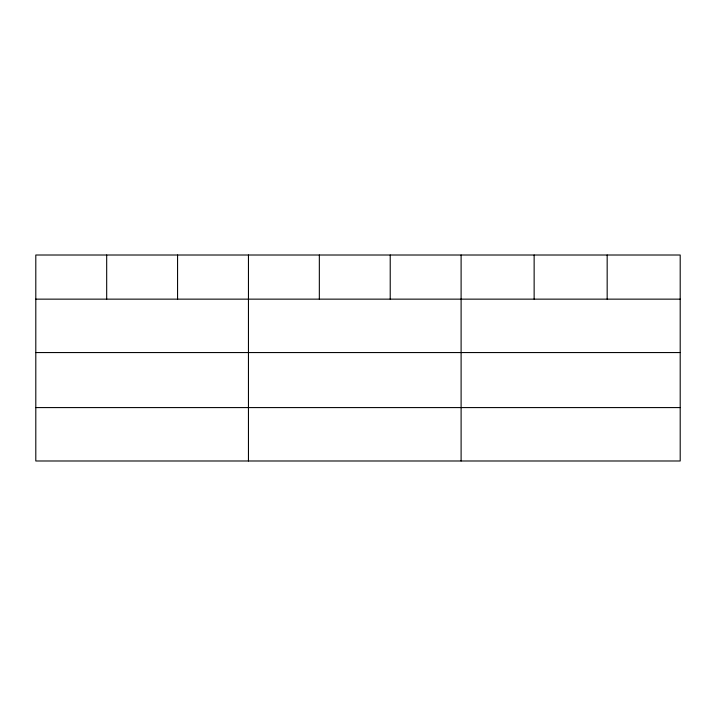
<?xml version="1.0" encoding="UTF-8"?>
<svg xmlns="http://www.w3.org/2000/svg" width="716" height="716" viewBox="0 0 716 716"><rect width="100%" height="100%" fill="white"/><g stroke="black" fill="none" stroke-linecap="round" stroke-linejoin="round"><path stroke-width="1.07" d="M680.2 352.558L680.2 255.012L35.8 255.012L35.8 460.988L680.2 460.988L680.2 352.558L35.8 352.558M35.8 299.145L680.2 299.145M35.8 407.583L680.2 407.583M607.168 255.012L607.168 299.145M534.136 255.012L534.136 299.145M461.104 255.012L461.104 460.988M390.22 255.012L390.22 299.145M319.336 255.012L319.336 299.145M248.452 255.012L248.452 460.988M177.568 255.012L177.568 299.145M106.684 255.012L106.684 299.145"/></g></svg>
